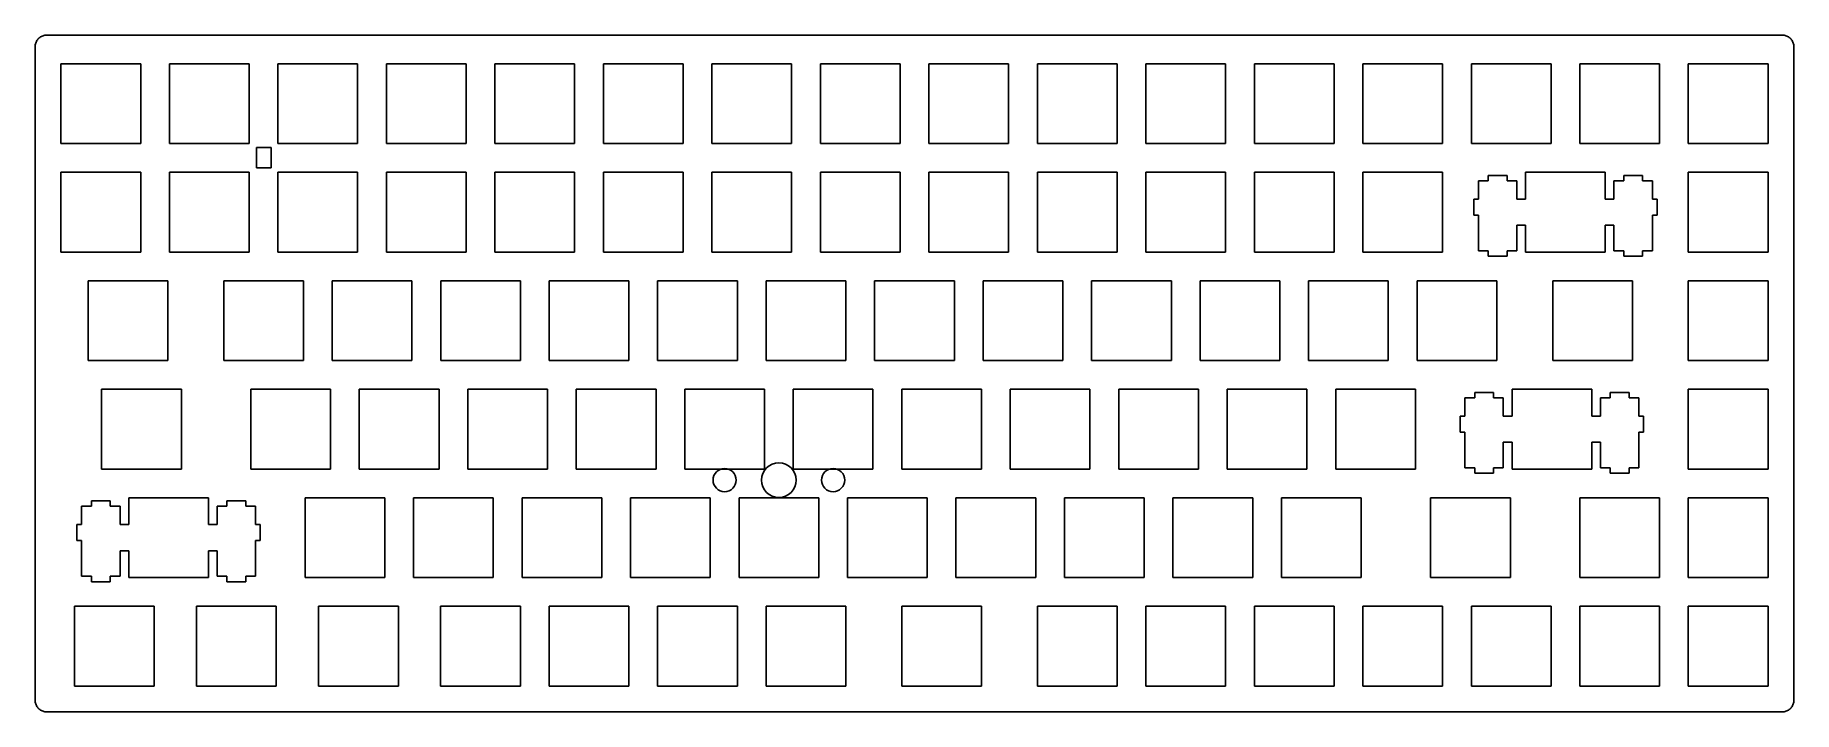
# Model space of a CAD drawing. Extents: x 0 to 309, y 0 to 119.
import ezdxf

# ---------------------------------------------------------------- set-up
doc = ezdxf.new("R2010")
doc.units = 0
doc.header["$MEASUREMENT"] = 0

msp = doc.modelspace()

# ---------------------------------------------------------------- linework, layer by layer
at = {"color": 0}
for p, q in [((0.101975, 117.3), (0.119889, 117.457)), ((0.119889, 117.457), (0.150206, 117.61)), ((0.150206, 117.61), (0.192925, 117.763)), ((0.192925, 117.763), (0.248047, 117.909)), ((0.248047, 117.909), (0.312815, 118.051)), ((0.312815, 118.051), (0.389985, 118.189)), ((0.389985, 118.189), (0.4768, 118.32)), ((0.4768, 118.32), (0.574643, 118.442)), ((0.574643, 118.442), (0.680752, 118.558)), ((0.680752, 118.558), (0.796505, 118.664)), ((0.796505, 118.664), (0.919152, 118.762)), ((0.919152, 118.762), (1.05006, 118.849)), ((1.05006, 118.849), (1.18787, 118.926)), ((1.18787, 118.926), (1.32981, 118.991)), ((1.32981, 118.991), (1.47588, 119.046)), ((1.47588, 119.046), (1.62884, 119.089)), ((1.62884, 119.089), (1.7818, 119.119)), ((1.7818, 119.119), (1.9389, 119.137)), ((1.9389, 119.137), (2.096, 119.144)), ((2.096, 119.144), (306.896, 119.144)), ((306.896, 119.144), (307.053, 119.137)), ((307.053, 119.137), (307.209, 119.119)), ((307.209, 119.119), (307.363, 119.089)), ((307.363, 119.089), (307.515, 119.046)), ((307.515, 119.046), (307.661, 118.991)), ((307.661, 118.991), (307.804, 118.926)), ((307.804, 118.926), (307.94, 118.849)), ((307.94, 118.849), (308.071, 118.762)), ((308.071, 118.762), (308.194, 118.664)), ((308.194, 118.664), (308.31, 118.558)), ((308.31, 118.558), (308.416, 118.442)), ((308.416, 118.442), (308.514, 118.32)), ((308.514, 118.32), (308.602, 118.189)), ((308.602, 118.189), (308.678, 118.051)), ((308.678, 118.051), (308.744, 117.909)), ((308.744, 117.909), (308.799, 117.763)), ((308.799, 117.763), (308.84, 117.61)), ((308.84, 117.61), (308.872, 117.457)), ((308.872, 117.457), (308.89, 117.3)), ((0.095085, 117.143), (0.101975, 117.3)), ((0.095085, 2.34267), (0.095085, 117.143)), ((308.89, 117.3), (308.897, 117.143)), ((308.897, 117.143), (308.897, 2.34404)), ((4.6192, 114.119), (18.6201, 114.119)), ((4.6192, 100.119), (4.6192, 114.119)), ((18.6201, 114.119), (18.6201, 100.119)), ((23.6706, 114.119), (37.67, 114.119)), ((23.6706, 100.119), (23.6706, 114.119)), ((37.67, 114.119), (37.67, 100.119)), ((42.7207, 114.119), (56.72, 114.119)), ((42.7207, 100.119), (42.7207, 114.119)), ((56.72, 114.119), (56.72, 100.119)), ((61.7707, 114.119), (75.77, 114.119)), ((61.7707, 100.119), (61.7707, 114.119)), ((75.77, 114.119), (75.77, 100.119)), ((80.8207, 114.119), (94.82, 114.119)), ((80.8207, 100.119), (80.8207, 114.119)), ((94.82, 114.119), (94.82, 100.119)), ((99.8693, 114.119), (113.87, 114.119)), ((99.8693, 100.119), (99.8693, 114.119)), ((113.87, 114.119), (113.87, 100.119)), ((118.919, 114.119), (132.92, 114.119)), ((118.919, 100.119), (118.919, 114.119)), ((132.92, 114.119), (132.92, 100.119)), ((137.971, 114.119), (151.97, 114.119)), ((137.971, 100.119), (137.971, 114.119)), ((151.97, 114.119), (151.97, 100.119)), ((157.021, 114.119), (171.02, 114.119)), ((157.021, 100.119), (157.021, 114.119)), ((171.02, 114.119), (171.02, 100.119)), ((176.071, 114.119), (190.07, 114.119)), ((176.071, 100.119), (176.071, 114.119)), ((190.07, 114.119), (190.07, 100.119)), ((195.121, 114.119), (209.12, 114.119)), ((195.121, 100.119), (195.121, 114.119)), ((209.12, 114.119), (209.12, 100.119)), ((214.171, 114.119), (228.17, 114.119)), ((214.171, 100.119), (214.171, 114.119)), ((228.17, 114.119), (228.17, 100.119)), ((233.221, 114.119), (247.22, 114.119)), ((233.221, 100.119), (233.221, 114.119)), ((247.22, 114.119), (247.22, 100.119)), ((252.271, 114.119), (266.27, 114.119)), ((252.271, 100.119), (252.271, 114.119)), ((266.27, 114.119), (266.27, 100.119)), ((271.321, 114.119), (285.32, 114.119)), ((271.321, 100.119), (271.321, 114.119)), ((285.32, 114.119), (285.32, 100.119)), ((290.371, 114.119), (304.37, 114.119)), ((290.371, 100.119), (290.371, 114.119)), ((304.37, 114.119), (304.37, 100.119)), ((18.6201, 100.119), (4.6192, 100.119)), ((37.67, 100.119), (23.6706, 100.119)), ((56.72, 100.119), (42.7207, 100.119)), ((75.77, 100.119), (61.7707, 100.119)), ((94.82, 100.119), (80.8207, 100.119)), ((113.87, 100.119), (99.8693, 100.119)), ((132.92, 100.119), (118.919, 100.119)), ((151.97, 100.119), (137.971, 100.119)), ((171.02, 100.119), (157.021, 100.119)), ((190.07, 100.119), (176.071, 100.119)), ((209.12, 100.119), (195.121, 100.119)), ((228.17, 100.119), (214.171, 100.119)), ((247.22, 100.119), (233.221, 100.119)), ((266.27, 100.119), (252.271, 100.119)), ((285.32, 100.119), (271.321, 100.119)), ((304.37, 100.119), (290.371, 100.119)), ((4.6192, 95.068), (18.6201, 95.068)), ((4.6192, 81.0687), (4.6192, 95.068)), ((18.6201, 95.068), (18.6201, 81.0687)), ((23.6706, 95.068), (37.67, 95.068)), ((23.6706, 81.0687), (23.6706, 95.068)), ((37.67, 95.068), (37.67, 81.0687)), ((42.7207, 95.068), (56.72, 95.068)), ((42.7207, 81.0687), (42.7207, 95.068)), ((56.72, 95.068), (56.72, 81.0687)), ((61.7707, 95.068), (75.77, 95.068)), ((61.7707, 81.0687), (61.7707, 95.068)), ((75.77, 95.068), (75.77, 81.0687)), ((80.8207, 95.068), (94.82, 95.068)), ((80.8207, 81.0687), (80.8207, 95.068)), ((94.82, 95.068), (94.82, 81.0687)), ((99.8693, 95.068), (113.87, 95.068)), ((99.8693, 81.0687), (99.8693, 95.068)), ((113.87, 95.068), (113.87, 81.0687)), ((118.919, 95.068), (132.92, 95.068)), ((118.919, 81.0687), (118.919, 95.068)), ((132.92, 95.068), (132.92, 81.0687)), ((137.971, 95.068), (151.97, 95.068)), ((137.971, 81.0687), (137.971, 95.068)), ((151.97, 95.068), (151.97, 81.0687)), ((157.021, 95.068), (171.02, 95.068)), ((157.021, 81.0687), (157.021, 95.068)), ((171.02, 95.068), (171.02, 81.0687)), ((176.071, 95.068), (190.07, 95.068)), ((176.071, 81.0687), (176.071, 95.068)), ((190.07, 95.068), (190.07, 81.0687)), ((195.121, 95.068), (209.12, 95.068)), ((195.121, 81.0687), (195.121, 95.068)), ((209.12, 95.068), (209.12, 81.0687)), ((214.171, 95.068), (228.17, 95.068)), ((214.171, 81.0687), (214.171, 95.068)), ((228.17, 95.068), (228.17, 81.0687)), ((233.221, 95.068), (247.22, 95.068)), ((233.221, 81.0687), (233.221, 95.068)), ((247.22, 95.068), (247.22, 81.0687)), ((255.244, 93.5976), (253.521, 93.5976)), ((253.521, 93.5976), (253.521, 90.369)), ((258.546, 94.5183), (255.244, 94.5183)), ((255.244, 94.5183), (255.244, 93.5976)), ((258.546, 93.5976), (258.546, 94.5183)), ((260.27, 93.5976), (258.546, 93.5976)), ((260.27, 90.369), (260.27, 93.5976)), ((261.796, 95.068), (261.796, 90.369)), ((275.795, 95.068), (261.796, 95.068)), ((275.795, 90.369), (275.795, 95.068)), ((279.046, 93.5976), (277.32, 93.5976)), ((277.32, 93.5976), (277.32, 90.369)), ((282.345, 94.5183), (279.046, 94.5183)), ((279.046, 94.5183), (279.046, 93.5976)), ((282.345, 93.5976), (282.345, 94.5183)), ((284.07, 93.5976), (282.345, 93.5976)), ((284.07, 90.369), (284.07, 93.5976)), ((290.371, 95.068), (304.37, 95.068)), ((290.371, 81.0687), (290.371, 95.068)), ((304.37, 95.068), (304.37, 81.0687)), ((253.521, 90.369), (252.695, 90.369)), ((252.695, 90.369), (252.695, 87.569)), ((261.796, 90.369), (260.27, 90.369)), ((277.32, 90.369), (275.795, 90.369)), ((284.896, 90.369), (284.07, 90.369)), ((284.896, 87.569), (284.896, 90.369)), ((252.695, 87.569), (253.521, 87.569)), ((253.521, 87.569), (253.521, 81.2987)), ((284.07, 81.2987), (284.07, 87.569)), ((284.07, 87.569), (284.896, 87.569)), ((260.27, 81.2987), (260.27, 85.7677)), ((260.27, 85.7677), (261.796, 85.7677)), ((261.796, 85.7677), (261.796, 81.0687)), ((275.795, 81.0687), (275.795, 85.7677)), ((275.795, 85.7677), (277.32, 85.7677)), ((277.32, 85.7677), (277.32, 81.2987)), ((18.6201, 81.0687), (4.6192, 81.0687)), ((37.67, 81.0687), (23.6706, 81.0687)), ((56.72, 81.0687), (42.7207, 81.0687)), ((75.77, 81.0687), (61.7707, 81.0687)), ((94.82, 81.0687), (80.8207, 81.0687)), ((113.87, 81.0687), (99.8693, 81.0687)), ((132.92, 81.0687), (118.919, 81.0687)), ((151.97, 81.0687), (137.971, 81.0687)), ((171.02, 81.0687), (157.021, 81.0687)), ((190.07, 81.0687), (176.071, 81.0687)), ((209.12, 81.0687), (195.121, 81.0687)), ((228.17, 81.0687), (214.171, 81.0687)), ((247.22, 81.0687), (233.221, 81.0687)), ((253.521, 81.2987), (255.244, 81.2987)), ((255.244, 81.2987), (255.244, 80.319)), ((255.244, 80.319), (258.546, 80.319)), ((258.546, 80.319), (258.546, 81.2987)), ((258.546, 81.2987), (260.27, 81.2987)), ((261.796, 81.0687), (275.795, 81.0687)), ((277.32, 81.2987), (279.046, 81.2987)), ((279.046, 81.2987), (279.046, 80.319)), ((279.046, 80.319), (282.345, 80.319)), ((282.345, 80.319), (282.345, 81.2987)), ((282.345, 81.2987), (284.07, 81.2987)), ((304.37, 81.0687), (290.371, 81.0687)), ((9.38308, 76.018), (23.3826, 76.018)), ((9.38308, 62.0187), (9.38308, 76.018)), ((23.3826, 76.018), (23.3826, 62.0187)), ((33.1956, 76.018), (47.195, 76.018)), ((33.1956, 62.0187), (33.1956, 76.018)), ((47.195, 76.018), (47.195, 62.0187)), ((52.2457, 76.018), (66.245, 76.018)), ((52.2457, 62.0187), (52.2457, 76.018)), ((66.245, 76.018), (66.245, 62.0187)), ((71.2957, 76.018), (85.295, 76.018)), ((71.2957, 62.0187), (71.2957, 76.018)), ((85.295, 76.018), (85.295, 62.0187)), ((90.3457, 76.018), (104.345, 76.018)), ((90.3457, 62.0187), (90.3457, 76.018)), ((104.345, 76.018), (104.345, 62.0187)), ((109.396, 76.018), (123.395, 76.018)), ((109.396, 62.0187), (109.396, 76.018)), ((123.395, 76.018), (123.395, 62.0187)), ((128.446, 76.018), (142.445, 76.018)), ((128.446, 62.0187), (128.446, 76.018)), ((142.445, 76.018), (142.445, 62.0187)), ((147.496, 76.018), (161.495, 76.018)), ((147.496, 62.0187), (147.496, 76.018)), ((161.495, 76.018), (161.495, 62.0187)), ((166.546, 76.018), (180.545, 76.018)), ((166.546, 62.0187), (166.546, 76.018)), ((180.545, 76.018), (180.545, 62.0187)), ((185.596, 76.018), (199.595, 76.018)), ((185.596, 62.0187), (185.596, 76.018)), ((199.595, 76.018), (199.595, 62.0187)), ((204.646, 76.018), (218.645, 76.018)), ((204.646, 62.0187), (204.646, 76.018)), ((218.645, 76.018), (218.645, 62.0187)), ((223.696, 76.018), (237.695, 76.018)), ((223.696, 62.0187), (223.696, 76.018)), ((237.695, 76.018), (237.695, 62.0187)), ((242.746, 76.018), (256.745, 76.018)), ((242.746, 62.0187), (242.746, 76.018)), ((256.745, 76.018), (256.745, 62.0187)), ((266.558, 76.018), (280.557, 76.018)), ((266.558, 62.0187), (266.558, 76.018)), ((280.557, 76.018), (280.557, 62.0187)), ((290.371, 76.018), (304.37, 76.018)), ((290.371, 62.0187), (290.371, 76.018)), ((304.37, 76.018), (304.37, 62.0187)), ((23.3826, 62.0187), (9.38308, 62.0187)), ((47.195, 62.0187), (33.1956, 62.0187)), ((66.245, 62.0187), (52.2457, 62.0187)), ((85.295, 62.0187), (71.2957, 62.0187)), ((104.345, 62.0187), (90.3457, 62.0187)), ((123.395, 62.0187), (109.396, 62.0187)), ((142.445, 62.0187), (128.446, 62.0187)), ((161.495, 62.0187), (147.496, 62.0187)), ((180.545, 62.0187), (166.546, 62.0187)), ((199.595, 62.0187), (185.596, 62.0187)), ((218.645, 62.0187), (204.646, 62.0187)), ((237.695, 62.0187), (223.696, 62.0187)), ((256.745, 62.0187), (242.746, 62.0187)), ((280.557, 62.0187), (266.558, 62.0187)), ((304.37, 62.0187), (290.371, 62.0187)), ((11.763, 56.968), (25.7638, 56.968)), ((11.763, 42.9687), (11.763, 56.968)), ((25.7638, 56.968), (25.7638, 42.9687)), ((37.9582, 56.968), (51.9575, 56.968)), ((37.9582, 42.9687), (37.9582, 56.968)), ((51.9575, 56.968), (51.9575, 42.9687)), ((57.0082, 56.968), (71.0075, 56.968)), ((57.0082, 42.9687), (57.0082, 56.968)), ((71.0075, 56.968), (71.0075, 42.9687)), ((76.0582, 56.968), (90.0575, 56.968)), ((76.0582, 42.9687), (76.0582, 56.968)), ((90.0575, 56.968), (90.0575, 42.9687)), ((95.1082, 56.968), (109.107, 56.968)), ((95.1082, 42.9687), (95.1082, 56.968)), ((109.107, 56.968), (109.107, 42.9687)), ((114.158, 56.968), (128.157, 56.968)), ((114.158, 42.9687), (114.158, 56.968)), ((128.157, 56.968), (128.157, 42.9687)), ((133.208, 56.968), (147.207, 56.968)), ((133.208, 42.9687), (133.208, 56.968)), ((147.207, 56.968), (147.207, 42.9687)), ((152.258, 56.968), (166.257, 56.968)), ((152.258, 42.9687), (152.258, 56.968)), ((166.257, 56.968), (166.257, 42.9687)), ((171.308, 56.968), (185.307, 56.968)), ((171.308, 42.9687), (171.308, 56.968)), ((185.307, 56.968), (185.307, 42.9687)), ((190.358, 56.968), (204.357, 56.968)), ((190.358, 42.9687), (190.358, 56.968)), ((204.357, 56.968), (204.357, 42.9687)), ((209.408, 56.968), (223.407, 56.968)), ((209.408, 42.9687), (209.408, 56.968)), ((223.407, 56.968), (223.407, 42.9687)), ((228.458, 56.968), (242.457, 56.968)), ((228.458, 42.9687), (228.458, 56.968)), ((242.457, 56.968), (242.457, 42.9687)), ((256.162, 56.4183), (252.863, 56.4183)), ((252.863, 56.4183), (252.863, 55.4976)), ((256.162, 55.4976), (256.162, 56.4183)), ((259.413, 56.968), (259.413, 52.269)), ((273.414, 56.968), (259.413, 56.968)), ((273.414, 52.269), (273.414, 56.968)), ((279.964, 56.4183), (276.663, 56.4183)), ((276.663, 56.4183), (276.663, 55.4976)), ((279.964, 55.4976), (279.964, 56.4183)), ((290.371, 56.968), (304.37, 56.968)), ((290.371, 42.9687), (290.371, 56.968)), ((304.37, 56.968), (304.37, 42.9687)), ((252.863, 55.4976), (251.138, 55.4976)), ((251.138, 55.4976), (251.138, 52.269)), ((257.889, 55.4976), (256.162, 55.4976)), ((257.889, 52.269), (257.889, 55.4976)), ((276.663, 55.4976), (274.938, 55.4976)), ((274.938, 55.4976), (274.938, 52.269)), ((281.689, 55.4976), (279.964, 55.4976)), ((281.689, 52.269), (281.689, 55.4976)), ((251.138, 52.269), (250.314, 52.269)), ((250.314, 52.269), (250.314, 49.469)), ((250.314, 49.469), (251.138, 49.469)), ((251.138, 49.469), (251.138, 43.1987)), ((259.413, 52.269), (257.889, 52.269)), ((274.938, 52.269), (273.414, 52.269)), ((282.513, 52.269), (281.689, 52.269)), ((281.689, 43.1987), (281.689, 49.469)), ((281.689, 49.469), (282.513, 49.469)), ((282.513, 49.469), (282.513, 52.269)), ((257.889, 43.1987), (257.889, 47.6677)), ((257.889, 47.6677), (259.413, 47.6677)), ((259.413, 47.6677), (259.413, 42.9687)), ((273.414, 42.9687), (273.414, 47.6677)), ((273.414, 47.6677), (274.938, 47.6677)), ((274.938, 47.6677), (274.938, 43.1987)), ((25.7638, 42.9687), (11.763, 42.9687)), ((51.9575, 42.9687), (37.9582, 42.9687)), ((71.0075, 42.9687), (57.0082, 42.9687)), ((90.0575, 42.9687), (76.0582, 42.9687)), ((109.107, 42.9687), (95.1082, 42.9687)), ((128.157, 42.9687), (114.158, 42.9687)), ((147.207, 42.9687), (133.208, 42.9687)), ((166.257, 42.9687), (152.258, 42.9687)), ((185.307, 42.9687), (171.308, 42.9687)), ((204.357, 42.9687), (190.358, 42.9687)), ((223.407, 42.9687), (209.408, 42.9687)), ((242.457, 42.9687), (228.458, 42.9687)), ((251.138, 43.1987), (252.863, 43.1987)), ((252.863, 43.1987), (252.863, 42.219)), ((252.863, 42.219), (256.162, 42.219)), ((256.162, 42.219), (256.162, 43.1987)), ((256.162, 43.1987), (257.889, 43.1987)), ((259.413, 42.9687), (273.414, 42.9687)), ((274.938, 43.1987), (276.663, 43.1987)), ((276.663, 43.1987), (276.663, 42.219)), ((276.663, 42.219), (279.964, 42.219)), ((279.964, 42.219), (279.964, 43.1987)), ((279.964, 43.1987), (281.689, 43.1987)), ((304.37, 42.9687), (290.371, 42.9687)), ((13.276, 37.3698), (9.97701, 37.3698)), ((9.97701, 37.3698), (9.97701, 36.4476)), ((13.276, 36.4476), (13.276, 37.3698)), ((16.5268, 37.918), (16.5268, 33.219)), ((30.5263, 37.918), (16.5268, 37.918)), ((30.5263, 33.219), (30.5263, 37.918)), ((37.0762, 37.3698), (33.7771, 37.3698)), ((33.7771, 37.3698), (33.7771, 36.4476)), ((37.0762, 36.4476), (37.0762, 37.3698)), ((47.4832, 37.918), (61.4825, 37.918)), ((47.4832, 23.9186), (47.4832, 37.918)), ((61.4825, 37.918), (61.4825, 23.9186)), ((66.5332, 37.918), (80.5325, 37.918)), ((66.5332, 23.9186), (66.5332, 37.918)), ((80.5325, 37.918), (80.5325, 23.9186)), ((85.5832, 37.918), (99.5825, 37.918)), ((85.5832, 23.9186), (85.5832, 37.918)), ((99.5825, 37.918), (99.5825, 23.9186)), ((104.633, 37.918), (118.632, 37.918)), ((104.633, 23.9186), (104.633, 37.918)), ((118.632, 37.918), (118.632, 23.9186)), ((123.682, 37.918), (137.682, 37.918)), ((123.682, 23.9186), (123.682, 37.918)), ((137.682, 37.918), (137.682, 23.9186)), ((142.733, 37.918), (156.732, 37.918)), ((142.733, 23.9186), (142.733, 37.918)), ((156.732, 37.918), (156.732, 23.9186)), ((161.783, 37.918), (175.782, 37.918)), ((161.783, 23.9186), (161.783, 37.918)), ((175.782, 37.918), (175.782, 23.9186)), ((180.833, 37.918), (194.832, 37.918)), ((180.833, 23.9186), (180.833, 37.918)), ((194.832, 37.918), (194.832, 23.9186)), ((199.883, 37.918), (213.882, 37.918)), ((199.883, 23.9186), (199.883, 37.918)), ((213.882, 37.918), (213.882, 23.9186)), ((218.933, 37.918), (232.932, 37.918)), ((218.933, 23.9186), (218.933, 37.918)), ((232.932, 37.918), (232.932, 23.9186)), ((245.127, 37.918), (259.126, 37.918)), ((245.127, 23.9186), (245.127, 37.918)), ((259.126, 37.918), (259.126, 23.9186)), ((271.321, 37.918), (285.32, 37.918)), ((271.321, 23.9186), (271.321, 37.918)), ((285.32, 37.918), (285.32, 23.9186)), ((290.371, 37.918), (304.37, 37.918)), ((290.371, 23.9186), (290.371, 37.918)), ((304.37, 37.918), (304.37, 23.9186)), ((9.97701, 36.4476), (8.25168, 36.4476)), ((8.25168, 36.4476), (8.25168, 33.219)), ((15.0013, 36.4476), (13.276, 36.4476)), ((15.0013, 33.219), (15.0013, 36.4476)), ((33.7771, 36.4476), (32.0518, 36.4476)), ((32.0518, 36.4476), (32.0518, 33.219)), ((38.8013, 36.4476), (37.0762, 36.4476)), ((38.8013, 33.219), (38.8013, 36.4476)), ((8.25168, 33.219), (7.42625, 33.219)), ((7.42625, 33.219), (7.42625, 30.4188)), ((16.5268, 33.219), (15.0013, 33.219)), ((32.0518, 33.219), (30.5263, 33.219)), ((39.6268, 33.219), (38.8013, 33.219)), ((39.6268, 30.4188), (39.6268, 33.219)), ((7.42625, 30.4188), (8.25168, 30.4188)), ((8.25168, 30.4188), (8.25168, 24.1487)), ((15.0013, 24.1487), (15.0013, 28.6191)), ((15.0013, 28.6191), (16.5268, 28.6191)), ((16.5268, 28.6191), (16.5268, 23.9186)), ((30.5263, 23.9186), (30.5263, 28.6191)), ((30.5263, 28.6191), (32.0518, 28.6191)), ((32.0518, 28.6191), (32.0518, 24.1487)), ((38.8013, 24.1487), (38.8013, 30.4188)), ((38.8013, 30.4188), (39.6268, 30.4188)), ((8.25168, 24.1487), (9.97701, 24.1487)), ((9.97701, 24.1487), (9.97701, 23.169)), ((9.97701, 23.169), (13.276, 23.169)), ((13.276, 23.169), (13.276, 24.1487)), ((13.276, 24.1487), (15.0013, 24.1487)), ((16.5268, 23.9186), (30.5263, 23.9186)), ((32.0518, 24.1487), (33.7771, 24.1487)), ((33.7771, 24.1487), (33.7771, 23.169)), ((33.7771, 23.169), (37.0762, 23.169)), ((37.0762, 23.169), (37.0762, 24.1487)), ((37.0762, 24.1487), (38.8013, 24.1487)), ((61.4825, 23.9186), (47.4832, 23.9186)), ((80.5325, 23.9186), (66.5332, 23.9186)), ((99.5825, 23.9186), (85.5832, 23.9186)), ((118.632, 23.9186), (104.633, 23.9186)), ((137.682, 23.9186), (123.682, 23.9186)), ((156.732, 23.9186), (142.733, 23.9186)), ((175.782, 23.9186), (161.783, 23.9186)), ((194.832, 23.9186), (180.833, 23.9186)), ((213.882, 23.9186), (199.883, 23.9186)), ((232.932, 23.9186), (218.933, 23.9186)), ((259.126, 23.9186), (245.127, 23.9186)), ((285.32, 23.9186), (271.321, 23.9186)), ((304.37, 23.9186), (290.371, 23.9186)), ((7.00183, 18.8695), (21.0013, 18.8695)), ((7.00183, 4.86999), (7.00183, 18.8695)), ((21.0013, 18.8695), (21.0013, 4.86999)), ((28.4331, 18.8695), (42.4325, 18.8695)), ((28.4331, 4.86999), (28.4331, 18.8695)), ((42.4325, 18.8695), (42.4325, 4.86999)), ((49.863, 18.8695), (63.8637, 18.8695)), ((49.863, 4.86999), (49.863, 18.8695)), ((63.8637, 18.8695), (63.8637, 4.86999)), ((71.2943, 18.8695), (85.295, 18.8695)), ((71.2943, 4.86999), (71.2943, 18.8695)), ((85.295, 18.8695), (85.295, 4.86999)), ((90.3443, 18.8695), (104.345, 18.8695)), ((90.3443, 4.86999), (90.3443, 18.8695)), ((104.345, 18.8695), (104.345, 4.86999)), ((109.394, 18.8695), (123.395, 18.8695)), ((109.394, 4.86999), (109.394, 18.8695)), ((123.395, 18.8695), (123.395, 4.86999)), ((128.446, 18.8695), (142.445, 18.8695)), ((128.446, 4.86999), (128.446, 18.8695)), ((142.445, 18.8695), (142.445, 4.86999)), ((152.258, 18.8695), (166.257, 18.8695)), ((152.258, 4.86999), (152.258, 18.8695)), ((166.257, 18.8695), (166.257, 4.86999)), ((176.071, 18.8695), (190.07, 18.8695)), ((176.071, 4.86999), (176.071, 18.8695)), ((190.07, 18.8695), (190.07, 4.86999)), ((195.121, 18.8695), (209.12, 18.8695)), ((195.121, 4.86999), (195.121, 18.8695)), ((209.12, 18.8695), (209.12, 4.86999)), ((214.171, 18.8695), (228.17, 18.8695)), ((214.171, 4.86999), (214.171, 18.8695)), ((228.17, 18.8695), (228.17, 4.86999)), ((233.221, 18.8695), (247.22, 18.8695)), ((233.221, 4.86999), (233.221, 18.8695)), ((247.22, 18.8695), (247.22, 4.86999)), ((252.271, 18.8695), (266.27, 18.8695)), ((252.271, 4.86999), (252.271, 18.8695)), ((266.27, 18.8695), (266.27, 4.86999)), ((271.321, 18.8695), (285.32, 18.8695)), ((271.321, 4.86999), (271.321, 18.8695)), ((285.32, 18.8695), (285.32, 4.86999)), ((290.371, 18.8695), (304.37, 18.8695)), ((290.371, 4.86999), (290.371, 18.8695)), ((304.37, 18.8695), (304.37, 4.86999)), ((21.0013, 4.86999), (7.00183, 4.86999)), ((42.4325, 4.86999), (28.4331, 4.86999)), ((63.8637, 4.86999), (49.863, 4.86999)), ((85.295, 4.86999), (71.2943, 4.86999)), ((104.345, 4.86999), (90.3443, 4.86999)), ((123.395, 4.86999), (109.394, 4.86999)), ((142.445, 4.86999), (128.446, 4.86999)), ((166.257, 4.86999), (152.258, 4.86999)), ((190.07, 4.86999), (176.071, 4.86999)), ((209.12, 4.86999), (195.121, 4.86999)), ((228.17, 4.86999), (214.171, 4.86999)), ((247.22, 4.86999), (233.221, 4.86999)), ((266.27, 4.86999), (252.271, 4.86999)), ((285.32, 4.86999), (271.321, 4.86999)), ((304.37, 4.86999), (290.371, 4.86999)), ((0.101975, 2.18695), (0.095085, 2.34267)), ((0.119889, 2.02985), (0.101975, 2.18695)), ((0.150206, 1.87689), (0.119889, 2.02985)), ((0.192925, 1.72393), (0.150206, 1.87689)), ((0.248047, 1.57786), (0.192925, 1.72393)), ((0.312815, 1.43591), (0.248047, 1.57786)), ((0.389985, 1.29811), (0.312815, 1.43591)), ((0.4768, 1.1672), (0.389985, 1.29811)), ((0.574643, 1.04455), (0.4768, 1.1672)), ((0.680752, 0.928797), (0.574643, 1.04455)), ((0.796505, 0.822688), (0.680752, 0.928797)), ((0.919152, 0.724849), (0.796505, 0.822688)), ((1.05006, 0.63803), (0.919152, 0.724849)), ((1.18787, 0.56086), (1.05006, 0.63803)), ((1.32981, 0.494714), (1.18787, 0.56086)), ((1.47588, 0.440972), (1.32981, 0.494714)), ((1.62884, 0.398254), (1.47588, 0.440972)), ((1.7818, 0.367937), (1.62884, 0.398254)), ((1.9389, 0.350022), (1.7818, 0.367937)), ((2.096, 0.343131), (1.9389, 0.350022)), ((306.896, 0.343131), (2.096, 0.343131)), ((307.053, 0.350022), (306.896, 0.343131)), ((307.209, 0.367937), (307.053, 0.350022)), ((307.363, 0.398254), (307.209, 0.367937)), ((307.515, 0.440972), (307.363, 0.398254)), ((307.661, 0.494714), (307.515, 0.440972)), ((307.804, 0.56086), (307.661, 0.494714)), ((307.94, 0.63803), (307.804, 0.56086)), ((308.071, 0.724849), (307.94, 0.63803)), ((308.194, 0.822688), (308.071, 0.724849)), ((308.31, 0.928797), (308.194, 0.822688)), ((308.416, 1.04455), (308.31, 0.928797)), ((308.514, 1.1672), (308.416, 1.04455)), ((308.602, 1.29811), (308.514, 1.1672)), ((308.678, 1.43591), (308.602, 1.29811)), ((308.744, 1.57786), (308.678, 1.43591)), ((308.799, 1.72393), (308.744, 1.57786)), ((308.84, 1.87689), (308.799, 1.72393)), ((308.872, 2.02985), (308.84, 1.87689)), ((308.89, 2.18695), (308.872, 2.02985)), ((308.897, 2.34404), (308.89, 2.18695))]:
    msp.add_line(p, q, dxfattribs=at)
msp.add_lwpolyline([(38.980867, 99.41629), (41.520867, 99.41629), (41.520867, 95.86029), (38.980867, 95.86029), (38.980867, 99.41629)], close=True)
for centre, radius in [((130.681992, 41.026702), 3.048), ((121.156992, 41.026702), 2.032), ((140.206992, 41.026702), 2.032)]:
    msp.add_circle(centre, radius)

doc.saveas('drawing.dxf')
